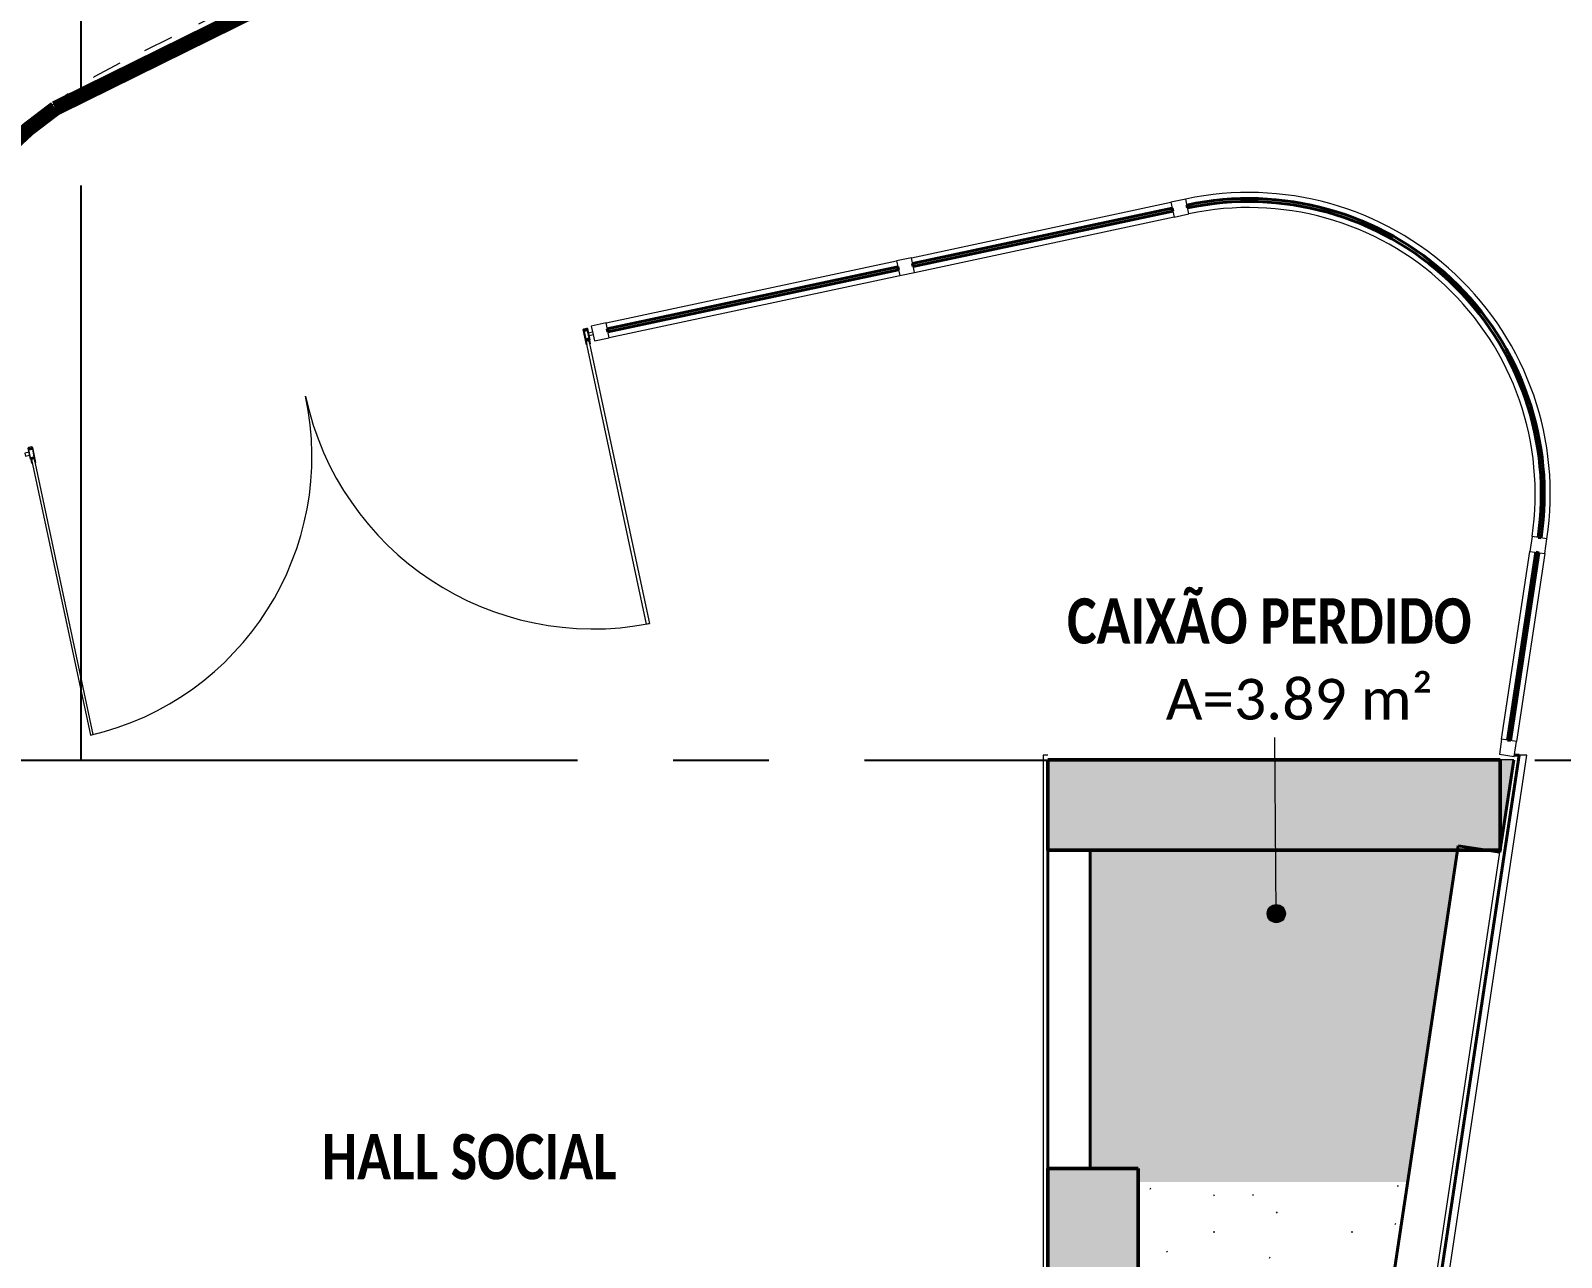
# Model space of a CAD drawing. Extents: x -14.2 to 52.3, y 2.5 to 90.9.
# Drawn here: x 10.71 to 15.79, y 24.91 to 28.98 of the extents above; entities that cross this region are included whole.
import ezdxf

# ---------------------------------------------------------------- set-up
doc = ezdxf.new("R2010")
doc.units = 0
for name, pattern in [('limpo_PINI-PSG-PE-0102-LAZ-R00$0$CENTER2', [28.575, 19.05, -3.175, 3.175, -3.175]), ('limpo_PINI-PSG-PE-0102-LAZ-R00$0$DAA_Traço Ponto', [10, 5, -2.5, 0, -2.5]), ('limpo_PINI-PSG-PE-0102-LAZ-R00$0$HIDDEN', [0.375, 0.25, -0.125])]:
    doc.linetypes.add(name, pattern=pattern)
for name, color, linetype, lineweight in [('limpo_PINI-PSG-PE-0102-LAZ-R00$0$A-AREA-IDEN', 2, 'Continuous', 5), ('limpo_PINI-PSG-PE-0102-LAZ-R00$0$A-DETL', 1, 'Continuous', 5), ('limpo_PINI-PSG-PE-0102-LAZ-R00$0$A-DETL-GENF', 1, 'Continuous', 5), ('limpo_PINI-PSG-PE-0102-LAZ-R00$0$A-DOOR', 31, 'Continuous', 5), ('limpo_PINI-PSG-PE-0102-LAZ-R00$0$A-FLOR-PATT', 8, 'Continuous', 5), ('limpo_PINI-PSG-PE-0102-LAZ-R00$0$A-GLAZ-CURT', 52, 'Continuous', 5), ('limpo_PINI-PSG-PE-0102-LAZ-R00$0$A-GLAZ-CWMG', 1, 'Continuous', 5), ('limpo_PINI-PSG-PE-0102-LAZ-R00$0$A-WALL', 1, 'Continuous', 5), ('limpo_PINI-PSG-PE-0102-LAZ-R00$0$A-WALL-FNSH', 1, 'Continuous', 40), ('limpo_PINI-PSG-PE-0102-LAZ-R00$0$S-BEAM', 12, 'Continuous', 5), ('limpo_PINI-PSG-PE-0102-LAZ-R00$0$S-COLS', 52, 'Continuous', 5)]:
    doc.layers.add(name, color=color, linetype=linetype, lineweight=lineweight)
for name, color, linetype in [('limpo_PINI-PSG-PE-0102-LAZ-R00$0$PA_ESTR', 181, 'limpo_PINI-PSG-PE-0102-LAZ-R00$0$CENTER2'), ('limpo_PINI-PSG-PE-0102-LAZ-R00$0$PA_PROJ_S_AUX', 212, 'limpo_PINI-PSG-PE-0102-LAZ-R00$0$HIDDEN'), ('limpo_PINI-PSG-PE-0102-LAZ-R00$0$XR_ARQT', 7, 'Continuous'), ('XR_ARQT', 7, 'Continuous')]:
    doc.layers.add(name, color=color, linetype=linetype)
doc.styles.add('limpo_PINI-PSG-PE-0102-LAZ-R00$0$Calibri', font='calibri.ttf', dxfattribs={"height": 0.16})
doc.styles.add('limpo_PINI-PSG-PE-0102-LAZ-R00$0$Calibri_B', font='calibrib.ttf', dxfattribs={"width": 0.8, "height": 150})

# ---------------------------------------------------------------- blocks, each defined once
blk = doc.blocks.new('limpo_PINI-PSG-PE-0102-LAZ-R00$0$PINI-EST-PE-1101-TQR-R20_rvt-1-5PPE_008_LAZER__P_A_0_09_')
at = {"layer": 'limpo_PINI-PSG-PE-0102-LAZ-R00$0$A-FLOR-PATT', "lineweight": 18}
h = blk.add_hatch(dxfattribs=at)
h.set_pattern_fill('FP_1', color=130, style=0, pattern_type=2)
h.set_pattern_definition([(0, (0, 0), (609.6, 152.4), [5.029, -452.171, 5.029, -452.171, -2438.4]), (0, (0, 0), (609.6, 152.4), [-914.4, 5.029, -909.371, 5.029, -452.171, -1066.8]), (0, (0, 0), (609.6, 152.4), [-2286, 5.029, -299.771, 5.029, -756.971]), (120, (228.6, 76.2), (-436.7823, 451.729), [5.029, -452.171, 5.029, -452.171, -2438.4]), (120, (228.6, 76.2), (-436.7823, 451.729), [-914.4, 5.029, -909.371, 5.029, -452.171, -1066.8]), (120, (228.6, 76.2), (-436.7823, 451.729), [-2286, 5.029, -299.771, 5.029, -756.971]), (240, (304.8, 381), (-172.8177, -604.129), [5.029, -452.171, 5.029, -452.171, -2438.4]), (240, (304.8, 381), (-172.8177, -604.129), [-914.4, 5.029, -909.371, 5.029, -452.171, -1066.8]), (240, (304.8, 381), (-172.8177, -604.129), [-2286, 5.029, -299.771, 5.029, -756.971])])
h.paths.add_polyline_path([(5980, -2575), (6331.9, -2575), (6873.4, 1035), (5980, 1035), (5980, -2557.5)])
at = {"layer": 'limpo_PINI-PSG-PE-0102-LAZ-R00$0$S-BEAM'}
h = blk.add_hatch(color=10, dxfattribs=at)
h.paths.add_polyline_path([(6192.9, 1035), (6873.4, 1035), (7038.4, 2135), (5820, 2135), (5820, 2125), (5980, 2125), (5980, 1035)])
h.paths.add_polyline_path([(7179.1, 2129.1), (7180, 2135), (7141.7, 2134.7), (7174.3, 2129.8)])
h.paths.add_polyline_path([(7180, 2135), (7225, 2435), (7180, 2435), (7180, 2238.1)])
at = {"layer": 'limpo_PINI-PSG-PE-0102-LAZ-R00$0$S-COLS'}
for color, points in [(8, [(7180, 2135), (7180, 2435), (5680, 2435), (5680, 2135), (6474.9, 2135)]), (10, [(5980, 1080), (5980, 2125), (5820, 2125), (5820, 1080), (5967.6, 1080)]), (8, [(3430, -2765), (5980, -2765), (5980, 1080), (5680, 1080), (5680, -2515), (3680, -2515), (3680, 0), (3430, 0), (3430, -2557.5)])]:
    blk.add_hatch(color=color, dxfattribs=at).paths.add_polyline_path(points)
at = {"layer": 'limpo_PINI-PSG-PE-0102-LAZ-R00$0$S-BEAM', "color": 55, "lineweight": 18}
blk.add_line((7225, 2435), (7180, 2435), dxfattribs=at)
at = {"layer": 'limpo_PINI-PSG-PE-0102-LAZ-R00$0$S-COLS', "color": 7, "lineweight": 50}
for p, q in [((7180, 2435), (5680, 2435)), ((5680, 2435), (5680, 2135)), ((7180, 2135), (7180, 2435)), ((5680, 2135), (7180, 2135)), ((5980, 1080), (5680, 1080)), ((5680, 1080), (5680, -2515)), ((5980, -2765), (5980, 1080))]:
    blk.add_line(p, q, dxfattribs=at)
blk = doc.blocks.new('limpo_PINI-PSG-PE-0102-LAZ-R00$0$DAA-POR-PLV-ABR-1FO1 - DAA_002_VID_ABR_1FO -  Vidro Prata  _Alum_ Preto-4806939-5PPE_008_LAZER__P_A_0_09_')
at = {"layer": 'limpo_PINI-PSG-PE-0102-LAZ-R00$0$A-DETL-GENF'}
for p, q in [((446.4, 32.1), (447.9, 32.1)), ((446.4, -18.6), (446.4, 32.1)), ((447.9, 32.1), (446.4, 32.1)), ((446.4, 32.1), (446.4, -19.3)), ((447.9, 32.1), (447.9, 17.1)), ((447.9, 17.1), (447.9, 32.1)), ((447.9, 17.1), (452, 17.1)), ((454.4, 17.1), (447.9, 17.1)), ((459.3, 12.5), (447.9, 12.5)), ((447.9, -12.6), (447.9, 12.5)), ((449.8, 14), (449.8, 15.6)), ((449.8, 15.6), (452, 15.6)), ((459.3, 14), (449.8, 14)), ((450.3, 15.4), (452.3, 15.4)), ((450.3, 14.2), (450.3, 15.4)), ((454.4, 14.2), (450.3, 14.2)), ((452, 17.1), (452, 15.6)), ((452.3, 17.1), (454.4, 17.1)), ((452.3, 15.4), (452.3, 17.1)), ((454.4, 15.9), (454.4, 14.2)), ((455.4, 15.9), (454.4, 15.9)), ((456.5, 14.2), (455.4, 15.9)), ((459, 14.2), (456.5, 14.2)), ((457.5, 32.1), (459, 32.1)), ((457.5, 20), (457.5, 32.1)), ((459, 32.1), (457.5, 32.1)), ((457.5, 32.1), (457.5, 20)), ((459, 32.1), (459, 14.2)), ((459, 18.5), (459, 32.1)), ((460.8, 18.5), (459, 18.5)), ((459.3, 18.5), (460.8, 18.5)), ((459.3, 18.5), (459.3, 14)), ((459.3, 12.5), (459.3, -12.6)), ((460.8, 18.5), (460.8, -18.6)), ((460.8, -19.3), (460.8, 18.5)), ((450.5, -18.6), (446.4, -18.6)), ((446.4, -18.7), (446.4, -19.3)), ((446.4, -18.7), (451.4, -18.7)), ((446.4, -19.3), (448.5, -21.4)), ((446.4, -19.3), (448.5, -21.4)), ((459.3, -12.6), (447.9, -12.6)), ((447.9, -14.4), (447.9, -16.9)), ((459.3, -14.4), (447.9, -14.4)), ((447.9, -16.9), (450.5, -16.9)), ((448.5, -21.4), (458.7, -21.4)), ((448.5, -21.4), (458.7, -21.4)), ((448.7, -16.4), (448.7, -14.9)), ((448.7, -14.9), (458, -14.9)), ((451.4, -16.4), (448.7, -16.4)), ((450.5, -16.9), (450.5, -18.6)), ((451.4, -18.7), (451.4, -16.4)), ((458, -16.4), (456, -16.4)), ((456, -16.4), (456, -18.7)), ((456, -18.7), (460.8, -18.7)), ((456.7, -16.9), (459.3, -16.9)), ((456.7, -18.6), (456.7, -16.9)), ((460.8, -18.6), (456.7, -18.6)), ((458, -14.9), (458, -16.4)), ((460.8, -19.3), (458.7, -21.4)), ((458.7, -21.4), (460.8, -19.3)), ((459.3, -16.9), (459.3, -14.4)), ((460.8, -18.7), (460.8, -19.3))]:
    blk.add_line(p, q, dxfattribs=at)
for start in [269.0305, 268.816]:
    blk.add_arc((454.5, 20), 3, start, 360, dxfattribs=at)
at = {"layer": 'limpo_PINI-PSG-PE-0102-LAZ-R00$0$A-DOOR'}
for p, q in [((457.5, 955), (447.9, 955)), ((447.9, 955), (447.9, 20)), ((457.5, 20), (457.5, 955)), ((447.9, 20), (457.5, 20)), ((475, 5), (460.8, 5)), ((460.8, 5), (460.8, -5)), ((475, -5), (475, 5)), ((460.8, -5), (475, -5))]:
    blk.add_line(p, q, dxfattribs=at)
blk.add_arc((475, 5), 950, 91.0569, 180, dxfattribs=at)
blk = doc.blocks.new('limpo_PINI-PSG-PE-0102-LAZ-R00$0$Montante retangular - 50 x 50-2873863-5PPE_008_LAZER__P_A_0_09_')
at = {"layer": 'limpo_PINI-PSG-PE-0102-LAZ-R00$0$A-GLAZ-CWMG', "lineweight": 15}
for p, q in [((0, 25), (-50, 25)), ((-50, 25), (-50, -25)), ((0, -25), (0, 25)), ((-50, -25), (0, -25))]:
    blk.add_line(p, q, dxfattribs=at)
blk = doc.blocks.new('limpo_PINI-PSG-PE-0102-LAZ-R00$0$Montante retangular - 50 x 50-3849922-5PPE_008_LAZER__P_A_0_09_')
at = {"layer": 'limpo_PINI-PSG-PE-0102-LAZ-R00$0$A-GLAZ-CWMG'}
for p, q in [((5227.5, 4100.4), (6088.3, 4284.3)), ((5237.9, 4051.5), (6098.7, 4235.4))]:
    blk.add_line(p, q, dxfattribs=at)
blk = doc.blocks.new('limpo_PINI-PSG-PE-0102-LAZ-R00$0$Parede básica _ DAA_VID - CINZA 2 - ___-3849700-5PPE_008_LAZER__P_A_0_09_')
at = {"layer": 'limpo_PINI-PSG-PE-0102-LAZ-R00$0$A-WALL'}
for radius in [1000, 950]:
    blk.add_arc((6346.1, 3316.8), radius, 351.4686, 102.058, dxfattribs=at)
blk = doc.blocks.new('limpo_PINI-PSG-PE-0102-LAZ-R00$0$Parede básica _ DAA_VID - CINZA 2 - ___-3849702-5PPE_008_LAZER__P_A_0_09_')
at = {"layer": 'limpo_PINI-PSG-PE-0102-LAZ-R00$0$A-WALL'}
for p, q in [((7184.7, 2503.2), (7278.2, 3126.4)), ((7327.6, 3119), (7234.1, 2495.7))]:
    blk.add_line(p, q, dxfattribs=at)
blk = doc.blocks.new('limpo_PINI-PSG-PE-0102-LAZ-R00$0$Montante retangular - 50 x 50-2873401-5PPE_008_LAZER__P_A_0_09_')
at = {"layer": 'limpo_PINI-PSG-PE-0102-LAZ-R00$0$A-GLAZ-CWMG', "lineweight": 15}
for p, q in [((-50, 25), (0, 25)), ((-50, -25), (-50, 25)), ((0, 25), (0, -25)), ((0, -25), (-50, -25))]:
    blk.add_line(p, q, dxfattribs=at)
blk = doc.blocks.new('limpo_PINI-PSG-PE-0102-LAZ-R00$0$Montante retangular - 50 x 50-2058550-5PPE_008_LAZER__P_A_0_09_')
at = {"layer": 'limpo_PINI-PSG-PE-0102-LAZ-R00$0$A-GLAZ-CWMG', "lineweight": 15}
for p, q in [((0, 25), (-50, 25)), ((-50, 25), (-50, -25)), ((0, -25), (0, 25)), ((-50, -25), (0, -25))]:
    blk.add_line(p, q, dxfattribs=at)
blk = doc.blocks.new('limpo_PINI-PSG-PE-0102-LAZ-R00$0$DAA-POR-PLV-ABR-1FO1 - DAA_002_VID_ABR_1FO -  Vidro Prata  _Alum_ Preto-4806937-5PPE_008_LAZER__P_A_0_09_')
at = {"layer": 'limpo_PINI-PSG-PE-0102-LAZ-R00$0$A-DETL-GENF'}
for p, q in [((458.9, 19.3), (461, 21.4)), ((458.9, 19.3), (461, 21.4)), ((458.9, 18.7), (458.9, 19.3)), ((458.9, -32.1), (458.9, 19.3)), ((458.9, 18.7), (463.9, 18.7)), ((458.9, 18.5), (458.9, -32.1)), ((463, 18.5), (458.9, 18.5)), ((460.4, 16.8), (463, 16.8)), ((460.4, 14.4), (460.4, 16.8)), ((471.8, 14.4), (460.4, 14.4)), ((460.4, 12.6), (460.4, -12.5)), ((471.8, 12.6), (460.4, 12.6)), ((461, 21.4), (471.2, 21.4)), ((461, 21.4), (471.2, 21.4)), ((463.9, 16.4), (461.2, 16.4)), ((461.2, 16.4), (461.2, 14.9)), ((461.2, 14.9), (470.5, 14.9)), ((463, 16.8), (463, 18.5)), ((463.9, 18.7), (463.9, 16.4)), ((468.5, 18.7), (473.3, 18.7)), ((468.5, 16.4), (468.5, 18.7)), ((470.5, 16.4), (468.5, 16.4)), ((469.2, 18.5), (469.2, 16.8)), ((473.3, 18.5), (469.2, 18.5)), ((469.2, 16.8), (471.8, 16.8)), ((470.5, 14.9), (470.5, 16.4)), ((473.3, 19.3), (471.2, 21.4)), ((471.2, 21.4), (473.3, 19.3)), ((471.8, 16.8), (471.8, 14.4)), ((471.8, -12.5), (471.8, 12.6)), ((473.3, 18.7), (473.3, 19.3)), ((473.3, 19.3), (473.3, -18.5)), ((473.3, -18.5), (473.3, 18.5)), ((458.9, -32.1), (460.4, -32.1)), ((460.4, -32.1), (458.9, -32.1)), ((471.8, -12.5), (460.4, -12.5)), ((460.4, -17.1), (464.5, -17.1)), ((460.4, -32.1), (460.4, -17.1)), ((460.4, -17.1), (460.4, -32.1)), ((466.9, -17.1), (460.4, -17.1)), ((471.8, -14), (462.3, -14)), ((462.3, -14), (462.3, -15.6)), ((462.3, -15.6), (464.5, -15.6)), ((462.8, -14.2), (462.8, -15.4)), ((466.9, -14.2), (462.8, -14.2)), ((462.8, -15.4), (464.8, -15.4)), ((464.5, -17.1), (464.5, -15.6)), ((464.8, -15.4), (464.8, -17.1)), ((464.8, -17.1), (466.9, -17.1)), ((466.9, -15.9), (466.9, -14.2)), ((467.9, -15.9), (466.9, -15.9)), ((469, -14.2), (467.9, -15.9)), ((471.5, -14.2), (469, -14.2)), ((470, -20), (470, -32.1)), ((470, -32.1), (470, -20)), ((470, -32.1), (471.5, -32.1)), ((471.5, -32.1), (470, -32.1)), ((471.5, -32.1), (471.5, -14.2)), ((471.5, -18.5), (471.5, -32.1)), ((473.3, -18.5), (471.5, -18.5)), ((471.8, -18.5), (471.8, -14)), ((471.8, -18.5), (473.3, -18.5))]:
    blk.add_line(p, q, dxfattribs=at)
for start, end in [(0, 90.9695), (360, 91.184)]:
    blk.add_arc((467, -20), 3, start, end, dxfattribs=at)
at = {"layer": 'limpo_PINI-PSG-PE-0102-LAZ-R00$0$A-DOOR'}
for p, q in [((473.3, -5), (473.3, 5)), ((473.3, 5), (487.5, 5)), ((487.5, 5), (487.5, -5)), ((460.4, -20), (470, -20)), ((460.4, -980), (460.4, -20)), ((470, -20), (470, -980)), ((487.5, -5), (473.3, -5)), ((470, -980), (460.4, -980))]:
    blk.add_line(p, q, dxfattribs=at)
blk.add_arc((487.5, -5), 975, 180, 268.9702, dxfattribs=at)
blk = doc.blocks.new('limpo_PINI-PSG-PE-0102-LAZ-R00$0$Montante retangular - 50 x 50-2873857-5PPE_008_LAZER__P_A_0_09_')
at = {"layer": 'limpo_PINI-PSG-PE-0102-LAZ-R00$0$A-GLAZ-CWMG', "lineweight": 15}
for p, q in [((-25, 25), (25, 25)), ((-25, -25), (-25, 25)), ((25, 25), (25, 5)), ((25, -25), (-25, -25)), ((25, -5), (25, -25))]:
    blk.add_line(p, q, dxfattribs=at)
blk = doc.blocks.new('limpo_PINI-PSG-PE-0102-LAZ-R00$0$Montante retangular - 50 x 50-V7-5PPE_008_LAZER__P_A_0_09_')
at = {"layer": 'limpo_PINI-PSG-PE-0102-LAZ-R00$0$A-GLAZ-CWMG', "lineweight": 15}
for p, q in [((-25, 25), (25, 25)), ((-25, -25), (-25, 25)), ((25, 25), (25, -25)), ((25, -25), (-25, -25))]:
    blk.add_line(p, q, dxfattribs=at)
blk = doc.blocks.new('limpo_PINI-PSG-PE-0102-LAZ-R00$0$Montante retangular - 50 x 50-3849960-5PPE_008_LAZER__P_A_0_09_')
at = {"layer": 'limpo_PINI-PSG-PE-0102-LAZ-R00$0$A-GLAZ-CWMG'}
for p, q in [((4215.1, 3884.1), (5178.6, 4089.9)), ((4225.5, 3835.2), (5189, 4041))]:
    blk.add_line(p, q, dxfattribs=at)
blk = doc.blocks.new('limpo_PINI-PSG-PE-0102-LAZ-R00$0$A$C745163c0')
at = {"layer": 'limpo_PINI-PSG-PE-0102-LAZ-R00$0$A-AREA-IDEN'}
h = blk.add_hatch(color=256, dxfattribs=at)
edge = h.paths.add_edge_path()
edge.add_arc((757.5, 4439.9), 30, 0, 360)
blk.add_line((757.5, 4439.9), (752.2, 5023.6), dxfattribs=at)
blk.add_circle((757.5, 4439.9), 30, dxfattribs=at)
at = {"layer": 'limpo_PINI-PSG-PE-0102-LAZ-R00$0$A-DETL', "color": 1, "linetype": 'limpo_PINI-PSG-PE-0102-LAZ-R00$0$DAA_Traço Ponto'}
blk.add_line((4985.8, 11239.1), (-3076.8, 7260.9), dxfattribs=at)
at = {"layer": 'limpo_PINI-PSG-PE-0102-LAZ-R00$0$A-DETL', "linetype": 'limpo_PINI-PSG-PE-0102-LAZ-R00$0$DAA_Traço Ponto'}
blk.add_arc((-2475, 6041.3), 1360, 116.2627, 180, dxfattribs=at)
at = {"layer": 'limpo_PINI-PSG-PE-0102-LAZ-R00$0$A-WALL', "color": 170, "lineweight": 40}
for p, q in [((412.5, 6779.7), (-448.3, 6595.8)), ((-446.2, 6586), (414.6, 6769.9)), ((414.6, 6769.9), (412.5, 6779.7)), ((461.4, 6790.1), (463.5, 6780.4)), ((-497.2, 6585.4), (-1460.7, 6379.6)), ((-1458.6, 6369.8), (-495.1, 6575.6)), ((-495.1, 6575.6), (-497.2, 6585.4)), ((-448.3, 6595.8), (-446.2, 6586)), ((-1460.7, 6379.6), (-1458.6, 6369.8)), ((1625.4, 5687.9), (1635.2, 5686.4)), ((1617.9, 5638.4), (1524.4, 5015.2)), ((1534.3, 5013.7), (1627.8, 5636.9)), ((1627.8, 5636.9), (1617.9, 5638.4)), ((1524.4, 5015.2), (1534.3, 5013.7)), ((732.5, -567.5), (1562.4, 4965)), ((1545, 4950), (1499.1, 4644.1)), ((1562.4, 4965), (1547.3, 4965)), ((140, 4650), (0, 4650)), ((0, 4650), (0, 3595)), ((140, 3595), (140, 4650)), ((1360.7, 4664.8), (651.9, -60)), ((1499.1, 4644.1), (1360.7, 4664.8)), ((0, 3595), (140, 3595))]:
    blk.add_line(p, q, dxfattribs=at)
at = {"layer": 'limpo_PINI-PSG-PE-0102-LAZ-R00$0$A-WALL'}
blk.add_line((717.6, -565.3), (1499.1, 4644.1), dxfattribs=at)
at = {"layer": 'limpo_PINI-PSG-PE-0102-LAZ-R00$0$A-WALL', "color": 170, "lineweight": 40}
for radius in [980, 970]:
    blk.add_arc((666.1, 5831.8), radius, 351.4686, 102.058, dxfattribs=at)
at = {"layer": 'limpo_PINI-PSG-PE-0102-LAZ-R00$0$A-WALL-FNSH', "lineweight": 5}
for p, q in [((-15, 4965), (-15, 2530)), ((0, 4965), (-15, 4965)), ((0, 2515), (0, 4950)), ((755.7, -581.1), (1587.7, 4965)), ((1587.7, 4965), (1562.4, 4965))]:
    blk.add_line(p, q, dxfattribs=at)
at = {"lineweight": 5}
blk.add_blockref('limpo_PINI-PSG-PE-0102-LAZ-R00$0$PINI-EST-PE-1101-TQR-R20_rvt-1-5PPE_008_LAZER__P_A_0_09_', (-5680, 2515), dxfattribs=at)
at = {"layer": 'limpo_PINI-PSG-PE-0102-LAZ-R00$0$A-DOOR'}
for name, p, rotation in [('limpo_PINI-PSG-PE-0102-LAZ-R00$0$DAA-POR-PLV-ABR-1FO1 - DAA_002_VID_ABR_1FO -  Vidro Prata  _Alum_ Preto-4806937-5PPE_008_LAZER__P_A_0_09_', (-1985.3, 6262.4), 12.05800014588145), ('limpo_PINI-PSG-PE-0102-LAZ-R00$0$DAA-POR-PLV-ABR-1FO1 - DAA_002_VID_ABR_1FO -  Vidro Prata  _Alum_ Preto-4806939-5PPE_008_LAZER__P_A_0_09_', (-2926.6, 6061.3), 192.0580001458814)]:
    blk.add_blockref(name, p, dxfattribs=dict(at, rotation=rotation))
at = {"layer": 'limpo_PINI-PSG-PE-0102-LAZ-R00$0$A-GLAZ-CURT'}
for name in ['limpo_PINI-PSG-PE-0102-LAZ-R00$0$Parede básica _ DAA_VID - CINZA 2 - ___-3849700-5PPE_008_LAZER__P_A_0_09_', 'limpo_PINI-PSG-PE-0102-LAZ-R00$0$Parede básica _ DAA_VID - CINZA 2 - ___-3849702-5PPE_008_LAZER__P_A_0_09_']:
    blk.add_blockref(name, (-5680, 2515), dxfattribs=at)
at = {"layer": 'limpo_PINI-PSG-PE-0102-LAZ-R00$0$A-GLAZ-CWMG'}
for name, p, rotation in [('limpo_PINI-PSG-PE-0102-LAZ-R00$0$Montante retangular - 50 x 50-2873863-5PPE_008_LAZER__P_A_0_09_', (462.4, 6785.2), 12.05800014588145), ('limpo_PINI-PSG-PE-0102-LAZ-R00$0$Montante retangular - 50 x 50-2058550-5PPE_008_LAZER__P_A_0_09_', (1522, 4965), 261.4685886268368)]:
    blk.add_blockref(name, p, dxfattribs=dict(at, rotation=rotation))
for name in ['limpo_PINI-PSG-PE-0102-LAZ-R00$0$Montante retangular - 50 x 50-3849922-5PPE_008_LAZER__P_A_0_09_', 'limpo_PINI-PSG-PE-0102-LAZ-R00$0$Montante retangular - 50 x 50-3849960-5PPE_008_LAZER__P_A_0_09_']:
    blk.add_blockref(name, (-5680, 2515), dxfattribs=at)
at = {"layer": 'limpo_PINI-PSG-PE-0102-LAZ-R00$0$A-GLAZ-CWMG', "extrusion": (0, 0, -1)}
for name, p, rotation in [('limpo_PINI-PSG-PE-0102-LAZ-R00$0$Montante retangular - 50 x 50-V7-5PPE_008_LAZER__P_A_0_09_', (471.7, 6585.7), 347.9419998541185), ('limpo_PINI-PSG-PE-0102-LAZ-R00$0$Montante retangular - 50 x 50-2873857-5PPE_008_LAZER__P_A_0_09_', (1484.1, 6369.4), 347.9419998541185), ('limpo_PINI-PSG-PE-0102-LAZ-R00$0$Montante retangular - 50 x 50-2873401-5PPE_008_LAZER__P_A_0_09_', (-1630.3, 5687.1), 98.53141137316314)]:
    blk.add_blockref(name, p, dxfattribs=dict(at, rotation=rotation))
at = {"layer": 'limpo_PINI-PSG-PE-0102-LAZ-R00$0$A-AREA-IDEN', "attachment_point": 1}
for s, insert, char_height, width, style in [('CAIXÃO PERDIDO', (63.7, 5485.8), 150, 1664.303, 'limpo_PINI-PSG-PE-0102-LAZ-R00$0$Calibri_B'), ('A=3.89 m²', (391, 5218.5), 135, 870.633, 'limpo_PINI-PSG-PE-0102-LAZ-R00$0$Calibri'), ('HALL SOCIAL', (-2407, 3708.9), 150, 1212.151, 'limpo_PINI-PSG-PE-0102-LAZ-R00$0$Calibri_B')]:
    blk.add_mtext(s, dxfattribs=dict(at, insert=insert, char_height=char_height, width=width, style=style))
blk = doc.blocks.new('limpo_PINI-PSG-PE-0102-LAZ-R00')
at = {"layer": 'limpo_PINI-PSG-PE-0102-LAZ-R00$0$XR_ARQT', "xscale": 0.001000000000038553, "yscale": 0.001000000000038553, "zscale": 0.001000000000038553}
blk.add_blockref('limpo_PINI-PSG-PE-0102-LAZ-R00$0$A$C745163c0', (14.124, 21.592), dxfattribs=at)
at = {"layer": 'limpo_PINI-PSG-PE-0102-LAZ-R00$0$PA_ESTR', "ltscale": 0.1}
for points in [[(10.919, 26.5421), (10.919, 42.5671)], [(10.659, 26.5409), (40.019, 26.5409)]]:
    blk.add_lwpolyline(points, dxfattribs=at)
at = {"layer": 'limpo_PINI-PSG-PE-0102-LAZ-R00$0$PA_PROJ_S_AUX'}
blk.add_lwpolyline([(13.4339, 14.5672, 0.05, 0.05, 0), (21.6408, 14.562, 0.05, 0.05, -0.549162), (23.414, 11.7696, 0.05, 0.05, 0), (21.8955, 8.5327, 0.05, 0.05, 0.549369), (22.9095, 6.937, 0.05, 0.05, 0), (40.1376, 6.937, 0.05, 0.05, 0.372795), (41.6816, 8.274, 0.05, 0.05, 0), (43.4609, 19.7869, 0.05, 0.05, 0), (45.7356, 25.1364, 0.05, 0.05, 0.034181), (46.3603, 27.2114, 0.05, 0.05, 0.368315), (45.1626, 29.4847, 0.05, 0.05, 0.076494), (21.8264, 33.4515, 0.05, 0.05, 0.105248), (19.4187, 32.939, 0.05, 0.05, 0), (10.8328, 28.7025, 0.05, 0.05, 0.246748), (10.329, 27.7438, 0.05, 0.05, 0), (10.329, 27.565, 0, 0, 0)], format="xyseb", dxfattribs=at)

msp = doc.modelspace()

# ---------------------------------------------------------------- block references
at = {"layer": 'XR_ARQT'}
msp.add_blockref('limpo_PINI-PSG-PE-0102-LAZ-R00', (-0.0418, 0.017), dxfattribs=at)

doc.saveas('drawing.dxf')
